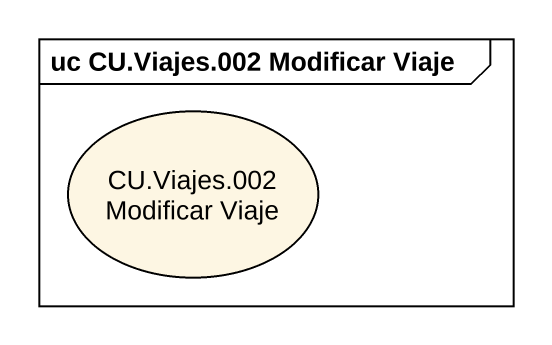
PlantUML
@startuml
mainframe uc CU.Viajes.002 Modificar Viaje
usecase "CU.Viajes.002 Modificar Viaje" as CU_Viajes_002_Modificar
@enduml
